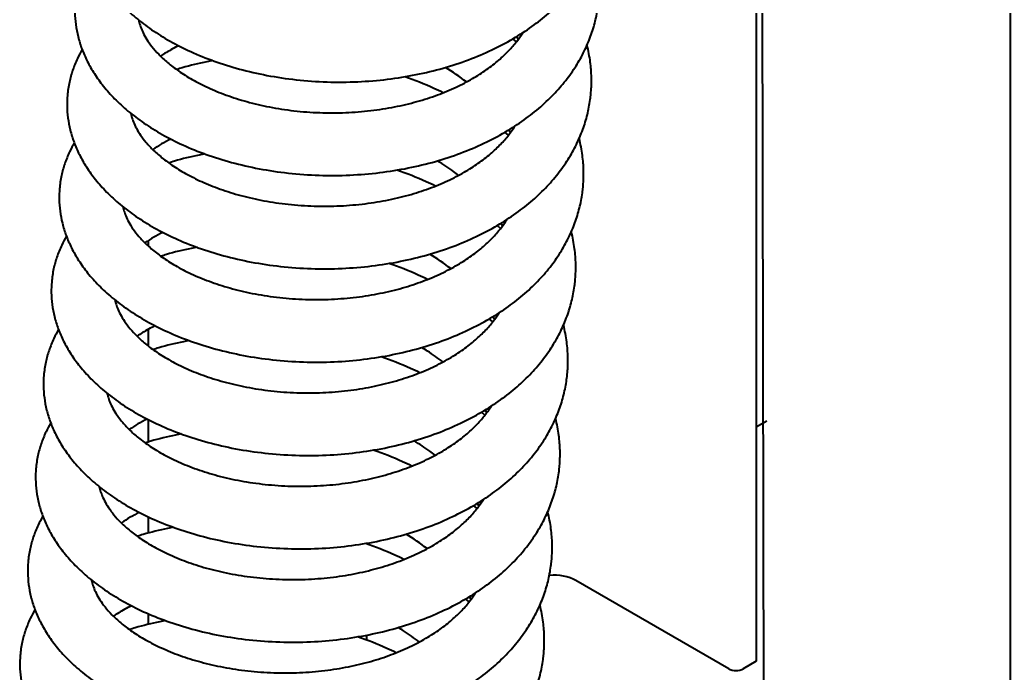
# Model space of a CAD drawing. Header units: millimetres. Extents: x 30271 to 35001, y 5679 to 9007.
# Drawn here: x 31344.5 to 31465.3, y 6246.9 to 6326.7 of the extents above; entities that cross this region are included whole.
import ezdxf

# ---------------------------------------------------------------- set-up
doc = ezdxf.new("R2010")
doc.units = ezdxf.units.MM
doc.linetypes.add('K5LT_BASIC', pattern=[0])
doc.layers.add('0 VIEW0', color=7, linetype='Continuous')

msp = doc.modelspace()

# ---------------------------------------------------------------- linework, layer by layer
at = {"layer": '0 VIEW0', "color": 5, "linetype": 'K5LT_BASIC', "lineweight": 40}
for p, q in [((31465.348, 6547.079), (31465.348, 6041.759)), ((31435.649, 6075.792), (31434.639, 6540.78)), ((31434.355, 6517.424), (31434.355, 6248.34)), ((31405.067, 6323.977), (31404.638, 6324.343)), ((31405.304, 6324.287), (31405.122, 6324.633)), ((31404.107, 6312.58), (31403.678, 6312.946)), ((31404.344, 6312.89), (31404.162, 6313.235)), ((31403.147, 6301.183), (31402.718, 6301.549)), ((31360.109, 6299.685), (31360.109, 6299.071)), ((31402.188, 6289.786), (31401.759, 6290.152)), ((31402.425, 6290.096), (31402.243, 6290.441)), ((31360.109, 6288.866), (31360.109, 6286.862)), ((31401.228, 6278.388), (31400.799, 6278.755)), ((31401.465, 6278.699), (31401.283, 6279.044)), ((31360.109, 6277.862), (31360.109, 6275.116)), ((31435.649, 6277.664), (31434.355, 6276.917)), ((31400.268, 6266.991), (31399.839, 6267.358)), ((31360.109, 6265.994), (31360.109, 6263.997)), ((31386.81, 6262.671), (31386.81, 6262.759)), ((31386.81, 6262.671), (31386.81, 6262.759)), ((31430.989, 6247.425), (31412.328, 6258.199)), ((31399.545, 6255.904), (31399.364, 6256.25)), ((31399.308, 6255.594), (31398.879, 6255.96)), ((31360.109, 6254.162), (31360.109, 6252.848)), ((31386.81, 6250.923), (31386.81, 6251.538)), ((31386.81, 6250.923), (31386.81, 6251.538)), ((31434.355, 6248.34), (31432.771, 6247.425))]:
    msp.add_line(p, q, dxfattribs=at)
for centre, radius, start, end in [((31381.868, 6296.916), 28.005, 52.32228, 58.7239), ((31370.227, 6296.996), 16.8, 115.91702, 124.58819), ((31390.995, 6295.198), 13.897, 26.93561, 28.54503), ((31369.078, 6285.924), 16.426, 115.8186, 124.68783), ((31380.145, 6274.407), 27.659, 52.28205, 58.76386), ((31367.335, 6262.827), 16.775, 115.91053, 124.59474), ((31388.105, 6261.001), 13.909, 26.93624, 28.54426), ((31366.186, 6251.753), 16.402, 115.81218, 124.6943), ((31377.252, 6240.196), 27.683, 52.28492, 58.76104)]:
    msp.add_arc(centre, radius, start, end, dxfattribs=at)
for centre, major_axis, start_param, end_param in [((31409.606, 6256.627), (-3.85, 0), 3.9269908, 4.8452665), ((31431.88, 6247.94), (-1.26, 0), 0.7853982, 2.3561945)]:
    msp.add_ellipse(centre, major_axis=major_axis, ratio=0.5773503, start_param=start_param, end_param=end_param, dxfattribs=at)
for points, knots in [([(31352.185, 6340.238), (31352.149, 6339.814), (31352.118, 6338.897), (31352.223, 6337.481), (31352.506, 6335.992), (31352.971, 6334.491), (31353.631, 6332.977), (31354.503, 6331.452), (31355.609, 6329.92), (31356.972, 6328.391), (31358.613, 6326.883), (31360.549, 6325.419), (31362.789, 6324.026), (31365.331, 6322.738), (31368.166, 6321.589), (31371.275, 6320.612), (31374.635, 6319.839), (31378.218, 6319.302), (31381.938, 6319.037), (31385.681, 6319.06), (31389.331, 6319.363), (31392.826, 6319.926), (31396.134, 6320.726), (31399.226, 6321.74), (31402.075, 6322.944), (31404.663, 6324.309), (31406.976, 6325.808), (31409.009, 6327.414), (31410.763, 6329.1), (31412.246, 6330.843), (31413.471, 6332.627), (31414.452, 6334.435), (31415.203, 6336.261), (31415.737, 6338.098), (31415.994, 6339.548), (31416.08, 6340.381), (31416.098, 6340.595)], [0, 0, 0, 0, 0.6930913, 1.49177, 2.3039723, 3.1391382, 4.0067275, 4.9154054, 5.8726942, 6.8841329, 7.9525192, 9.0775782, 10.2563622, 11.4844338, 12.7571331, 14.0707761, 15.4232568, 16.8144037, 18.2463625, 19.6655961, 21.0481373, 22.3975461, 23.7151124, 25.0004821, 26.2520434, 27.467341, 28.6435958, 29.7784496, 30.8706379, 31.9206718, 32.9310795, 33.9063249, 34.8523443, 35.7761746, 36.685424, 37, 37, 37, 37]), ([(31351.225, 6328.841), (31351.189, 6328.417), (31351.158, 6327.5), (31351.263, 6326.084), (31351.546, 6324.595), (31352.011, 6323.094), (31352.671, 6321.58), (31353.543, 6320.055), (31354.649, 6318.523), (31356.012, 6316.994), (31357.654, 6315.486), (31359.59, 6314.021), (31361.829, 6312.629), (31364.371, 6311.341), (31367.206, 6310.192), (31370.315, 6309.214), (31373.676, 6308.442), (31377.258, 6307.905), (31380.978, 6307.639), (31384.721, 6307.663), (31388.371, 6307.966), (31391.866, 6308.529), (31395.175, 6309.329), (31398.266, 6310.343), (31401.116, 6311.546), (31403.703, 6312.912), (31406.016, 6314.411), (31408.049, 6316.017), (31409.803, 6317.703), (31411.286, 6319.446), (31412.511, 6321.229), (31413.492, 6323.038), (31414.243, 6324.864), (31414.778, 6326.701), (31415.034, 6328.151), (31415.12, 6328.984), (31415.138, 6329.198)], [0, 0, 0, 0, 0.6930913, 1.49177, 2.3039723, 3.1391382, 4.0067275, 4.9154054, 5.8726942, 6.8841329, 7.9525192, 9.0775782, 10.2563622, 11.4844338, 12.7571331, 14.0707761, 15.4232568, 16.8144037, 18.2463625, 19.6655961, 21.0481373, 22.3975461, 23.7151124, 25.0004821, 26.2520434, 27.467341, 28.6435958, 29.7784496, 30.8706379, 31.9206718, 32.9310795, 33.9063249, 34.8523443, 35.7761746, 36.685424, 37, 37, 37, 37]), ([(31358.958, 6326.649), (31358.968, 6326.603), (31359.028, 6326.336), (31359.18, 6325.824), (31359.495, 6325.08), (31359.949, 6324.268), (31360.575, 6323.384), (31361.41, 6322.433), (31362.488, 6321.427), (31363.839, 6320.391), (31365.483, 6319.356), (31367.426, 6318.359), (31369.663, 6317.439), (31372.178, 6316.636), (31374.945, 6315.987), (31377.929, 6315.527), (31381.055, 6315.291), (31384.209, 6315.297), (31387.279, 6315.54), (31390.199, 6315.998), (31392.931, 6316.646), (31395.443, 6317.459), (31397.709, 6318.404), (31399.713, 6319.449), (31401.449, 6320.562), (31402.921, 6321.711), (31404.14, 6322.869), (31405.112, 6323.996), (31405.634, 6324.741), (31405.859, 6325.096)], [0, 0, 0, 0, 0.1595727, 0.936681, 1.7476077, 2.6020843, 3.5088912, 4.4749251, 5.5043607, 6.5978897, 7.7531542, 8.9656425, 10.2300752, 11.5416314, 12.8967503, 14.2935003, 15.7319276, 17.1604511, 18.5481618, 19.8970948, 21.2071615, 22.476862, 23.7037545, 24.8849052, 26.0175301, 27.0996701, 28.1309805, 29.1131233, 30, 30, 30, 30]), ([(31352.066, 6323.031), (31351.859, 6322.677), (31351.421, 6321.85), (31350.88, 6320.52), (31350.464, 6319.011), (31350.31, 6317.98), (31350.265, 6317.444)], [0, 0, 0, 0, 1.4327403, 3.2837135, 5.0767944, 7, 7, 7, 7]), ([(31363.843, 6323.504), (31363.718, 6323.442), (31363.061, 6323.112), (31362.326, 6322.684), (31361.765, 6322.305), (31361.649, 6322.224)], [0, 0, 0, 0, 0.9300656, 4.9240666, 6, 6, 6, 6]), ([(31414.179, 6317.801), (31414.231, 6318.416), (31414.268, 6319.653), (31414.12, 6321.588), (31413.872, 6322.895), (31413.7, 6323.58)], [0, 0, 0, 0, 1.9163133, 3.8409266, 6, 6, 6, 6]), ([(31368.016, 6321.688), (31367.776, 6321.644), (31366.501, 6321.399), (31365.025, 6321.034), (31363.828, 6320.669), (31363.598, 6320.596)], [0, 0, 0, 0, 0.9417681, 5.0213303, 6, 6, 6, 6]), ([(31396.147, 6317.766), (31395.773, 6317.948), (31394.248, 6318.66), (31392.661, 6319.29), (31391.44, 6319.716)], [0, 0, 0, 0, 1.2393462, 5, 5, 5, 5]), ([(31350.265, 6317.444), (31350.229, 6317.02), (31350.199, 6316.103), (31350.303, 6314.686), (31350.587, 6313.198), (31351.051, 6311.697), (31351.711, 6310.183), (31352.583, 6308.658), (31353.69, 6307.126), (31355.053, 6305.597), (31356.694, 6304.089), (31358.63, 6302.624), (31360.869, 6301.232), (31363.411, 6299.944), (31366.246, 6298.795), (31369.356, 6297.817), (31372.716, 6297.045), (31376.298, 6296.508), (31380.019, 6296.242), (31383.762, 6296.266), (31387.411, 6296.569), (31390.907, 6297.132), (31394.215, 6297.932), (31397.306, 6298.946), (31400.156, 6300.149), (31402.744, 6301.515), (31405.057, 6303.014), (31407.089, 6304.62), (31408.843, 6306.306), (31410.327, 6308.049), (31411.552, 6309.832), (31412.532, 6311.641), (31413.284, 6313.467), (31413.818, 6315.304), (31414.075, 6316.754), (31414.16, 6317.586), (31414.179, 6317.801)], [0, 0, 0, 0, 0.6930913, 1.49177, 2.3039723, 3.1391382, 4.0067275, 4.9154054, 5.8726942, 6.8841329, 7.9525192, 9.0775782, 10.2563622, 11.4844338, 12.7571331, 14.0707761, 15.4232568, 16.8144037, 18.2463625, 19.6655961, 21.0481373, 22.3975461, 23.7151124, 25.0004821, 26.2520434, 27.467341, 28.6435958, 29.7784496, 30.8706379, 31.9206718, 32.9310795, 33.9063249, 34.8523443, 35.7761746, 36.685424, 37, 37, 37, 37]), ([(31357.999, 6315.252), (31358.024, 6315.132), (31358.109, 6314.786), (31358.312, 6314.184), (31358.671, 6313.417), (31359.179, 6312.581), (31359.871, 6311.673), (31360.785, 6310.702), (31361.952, 6309.683), (31363.4, 6308.644), (31365.144, 6307.617), (31367.188, 6306.641), (31369.521, 6305.756), (31372.124, 6305.001), (31374.968, 6304.412), (31378.018, 6304.023), (31381.17, 6303.868), (31384.318, 6303.958), (31387.34, 6304.277), (31390.199, 6304.803), (31392.859, 6305.511), (31395.289, 6306.372), (31397.467, 6307.356), (31399.379, 6308.428), (31401.024, 6309.557), (31402.406, 6310.711), (31403.544, 6311.868), (31404.345, 6312.865), (31404.757, 6313.474), (31404.899, 6313.699)], [0, 0, 0, 0, 0.418302, 1.2056836, 2.0302423, 2.9014845, 3.8276294, 4.8147836, 5.865899, 6.9806654, 8.1557853, 9.3864008, 10.6672105, 11.9938141, 13.3631115, 14.77383, 16.2267933, 17.6404262, 19.0148048, 20.3505403, 21.6470195, 22.9023762, 24.1139568, 25.2787917, 26.394309, 27.4590186, 28.4732175, 29.4392883, 30, 30, 30, 30]), ([(31413.219, 6306.404), (31413.271, 6307.019), (31413.308, 6308.256), (31413.16, 6310.191), (31412.912, 6311.498), (31412.741, 6312.183)], [0, 0, 0, 0, 1.9163133, 3.8409266, 6, 6, 6, 6]), ([(31351.106, 6311.634), (31350.899, 6311.28), (31350.461, 6310.453), (31349.921, 6309.123), (31349.504, 6307.614), (31349.35, 6306.583), (31349.305, 6306.047)], [0, 0, 0, 0, 1.4327403, 3.2837135, 5.0767944, 7, 7, 7, 7]), ([(31367.056, 6310.291), (31366.816, 6310.247), (31365.542, 6310.002), (31364.065, 6309.637), (31362.868, 6309.271), (31362.639, 6309.198)], [0, 0, 0, 0, 0.9417681, 5.0213303, 6, 6, 6, 6]), ([(31398.025, 6307.683), (31397.825, 6307.839), (31397.01, 6308.452), (31396.134, 6309.036), (31395.447, 6309.453)], [0, 0, 0, 0, 1.2542764, 5, 5, 5, 5]), ([(31395.187, 6306.369), (31394.814, 6306.55), (31393.289, 6307.263), (31391.701, 6307.893), (31390.48, 6308.319)], [0, 0, 0, 0, 1.2393462, 5, 5, 5, 5]), ([(31349.305, 6306.047), (31349.27, 6305.623), (31349.239, 6304.706), (31349.344, 6303.289), (31349.627, 6301.8), (31350.092, 6300.3), (31350.751, 6298.786), (31351.624, 6297.261), (31352.73, 6295.729), (31354.093, 6294.2), (31355.734, 6292.692), (31357.67, 6291.227), (31359.909, 6289.835), (31362.451, 6288.547), (31365.286, 6287.398), (31368.396, 6286.42), (31371.756, 6285.647), (31375.338, 6285.111), (31379.059, 6284.845), (31382.802, 6284.869), (31386.452, 6285.172), (31389.947, 6285.735), (31393.255, 6286.535), (31396.347, 6287.549), (31399.196, 6288.752), (31401.784, 6290.117), (31404.097, 6291.617), (31406.13, 6293.222), (31407.884, 6294.908), (31409.367, 6296.652), (31410.592, 6298.435), (31411.573, 6300.244), (31412.324, 6302.07), (31412.858, 6303.907), (31413.115, 6305.357), (31413.201, 6306.189), (31413.219, 6306.404)], [0, 0, 0, 0, 0.6930913, 1.49177, 2.3039723, 3.1391382, 4.0067275, 4.9154054, 5.8726942, 6.8841329, 7.9525192, 9.0775782, 10.2563622, 11.4844338, 12.7571331, 14.0707761, 15.4232568, 16.8144037, 18.2463625, 19.6655961, 21.0481373, 22.3975461, 23.7151124, 25.0004821, 26.2520434, 27.467341, 28.6435958, 29.7784496, 30.8706379, 31.9206718, 32.9310795, 33.9063249, 34.8523443, 35.7761746, 36.685424, 37, 37, 37, 37]), ([(31357.039, 6303.854), (31357.08, 6303.659), (31357.194, 6303.229), (31357.461, 6302.53), (31357.868, 6301.74), (31358.435, 6300.879), (31359.2, 6299.948), (31360.197, 6298.958), (31361.459, 6297.928), (31363.008, 6296.889), (31364.856, 6295.876), (31367.001, 6294.927), (31369.429, 6294.083), (31372.119, 6293.381), (31375.038, 6292.857), (31378.131, 6292.546), (31381.29, 6292.474), (31384.4, 6292.644), (31387.372, 6293.036), (31390.167, 6293.627), (31392.752, 6294.391), (31395.098, 6295.297), (31397.187, 6296.314), (31399.008, 6297.409), (31400.562, 6298.55), (31401.86, 6299.708), (31402.919, 6300.86), (31403.567, 6301.727), (31403.878, 6302.205), (31403.939, 6302.302)], [0, 0, 0, 0, 0.6861043, 1.4852058, 2.3247672, 3.2140526, 4.1606647, 5.1696293, 6.2428852, 7.3789233, 8.5737346, 9.8221987, 11.119206, 12.4607481, 13.8443412, 15.269355, 16.7117326, 18.1120495, 19.4732147, 20.7957205, 22.0784587, 23.3192395, 24.5152322, 25.6634949, 26.7618007, 27.8091892, 28.8066217, 29.7572362, 30, 30, 30, 30]), ([(31350.147, 6300.237), (31349.94, 6299.883), (31349.502, 6299.056), (31348.961, 6297.726), (31348.544, 6296.217), (31348.391, 6295.186), (31348.346, 6294.65)], [0, 0, 0, 0, 1.4327403, 3.2837135, 5.0767944, 7, 7, 7, 7]), ([(31412.259, 6295.007), (31412.311, 6295.621), (31412.348, 6296.859), (31412.2, 6298.794), (31411.952, 6300.101), (31411.781, 6300.786)], [0, 0, 0, 0, 1.9163133, 3.8409266, 6, 6, 6, 6]), ([(31366.097, 6298.894), (31365.856, 6298.85), (31364.582, 6298.604), (31363.105, 6298.24), (31361.909, 6297.874), (31361.679, 6297.801)], [0, 0, 0, 0, 0.9417681, 5.0213303, 6, 6, 6, 6]), ([(31394.228, 6294.972), (31393.854, 6295.153), (31392.329, 6295.866), (31390.741, 6296.496), (31389.52, 6296.921)], [0, 0, 0, 0, 1.2393462, 5, 5, 5, 5]), ([(31348.346, 6294.65), (31348.31, 6294.226), (31348.279, 6293.309), (31348.384, 6291.892), (31348.667, 6290.403), (31349.132, 6288.903), (31349.792, 6287.389), (31350.664, 6285.863), (31351.77, 6284.331), (31353.133, 6282.803), (31354.774, 6281.295), (31356.71, 6279.83), (31358.95, 6278.438), (31361.492, 6277.15), (31364.326, 6276.001), (31367.436, 6275.023), (31370.796, 6274.25), (31374.379, 6273.714), (31378.099, 6273.448), (31381.842, 6273.471), (31385.492, 6273.775), (31388.987, 6274.338), (31392.295, 6275.138), (31395.387, 6276.152), (31398.236, 6277.355), (31400.824, 6278.72), (31403.137, 6280.22), (31405.17, 6281.825), (31406.924, 6283.511), (31408.407, 6285.255), (31409.632, 6287.038), (31410.613, 6288.847), (31411.364, 6290.673), (31411.898, 6292.51), (31412.155, 6293.959), (31412.241, 6294.792), (31412.259, 6295.007)], [0, 0, 0, 0, 0.6930913, 1.49177, 2.3039723, 3.1391382, 4.0067275, 4.9154054, 5.8726942, 6.8841329, 7.9525192, 9.0775782, 10.2563622, 11.4844338, 12.7571331, 14.0707761, 15.4232568, 16.8144037, 18.2463625, 19.6655961, 21.0481373, 22.3975461, 23.7151124, 25.0004821, 26.2520434, 27.467341, 28.6435958, 29.7784496, 30.8706379, 31.9206718, 32.9310795, 33.9063249, 34.8523443, 35.7761746, 36.685424, 37, 37, 37, 37]), ([(31356.079, 6292.457), (31356.09, 6292.407), (31356.151, 6292.134), (31356.306, 6291.617), (31356.624, 6290.872), (31357.081, 6290.058), (31357.712, 6289.172), (31358.552, 6288.219), (31359.636, 6287.213), (31360.994, 6286.177), (31362.644, 6285.142), (31364.594, 6284.146), (31366.838, 6283.228), (31369.358, 6282.428), (31372.13, 6281.783), (31375.119, 6281.328), (31378.247, 6281.097), (31381.4, 6281.109), (31384.468, 6281.357), (31387.384, 6281.819), (31390.111, 6282.472), (31392.617, 6283.287), (31394.878, 6284.235), (31396.876, 6285.282), (31398.606, 6286.396), (31400.071, 6287.546), (31401.285, 6288.704), (31402.245, 6289.823), (31402.76, 6290.558), (31402.979, 6290.905)], [0, 0, 0, 0, 0.1766596, 0.9544203, 1.7661964, 2.6217676, 3.529832, 4.4972664, 5.528138, 6.6230989, 7.7797099, 8.9934055, 10.2589551, 11.5715388, 12.9276173, 14.3252942, 15.7646656, 17.1922242, 18.5790515, 19.9271125, 21.23628, 22.5050315, 23.7309166, 24.9110082, 26.0424978, 27.1234966, 28.153675, 29.1347415, 30, 30, 30, 30]), ([(31349.187, 6288.84), (31348.98, 6288.486), (31348.542, 6287.659), (31348.001, 6286.329), (31347.585, 6284.82), (31347.431, 6283.789), (31347.386, 6283.253)], [0, 0, 0, 0, 1.4327403, 3.2837135, 5.0767944, 7, 7, 7, 7]), ([(31360.964, 6289.313), (31360.826, 6289.245), (31360.159, 6288.909), (31359.426, 6288.479), (31358.877, 6288.107), (31358.77, 6288.033)], [0, 0, 0, 0, 1.0218218, 5.0105922, 6, 6, 6, 6]), ([(31411.299, 6283.609), (31411.351, 6284.224), (31411.389, 6285.462), (31411.241, 6287.397), (31410.992, 6288.704), (31410.821, 6289.389)], [0, 0, 0, 0, 1.9163133, 3.8409266, 6, 6, 6, 6]), ([(31365.137, 6287.497), (31364.896, 6287.453), (31363.622, 6287.207), (31362.146, 6286.843), (31360.949, 6286.477), (31360.719, 6286.404)], [0, 0, 0, 0, 0.9417681, 5.0213303, 6, 6, 6, 6]), ([(31396.106, 6284.889), (31395.509, 6285.352), (31394.662, 6285.952), (31393.76, 6286.518), (31393.528, 6286.659)], [0, 0, 0, 0, 3.7339987, 5, 5, 5, 5]), ([(31393.268, 6283.575), (31392.894, 6283.756), (31391.369, 6284.469), (31389.781, 6285.099), (31388.56, 6285.524)], [0, 0, 0, 0, 1.2393462, 5, 5, 5, 5]), ([(31347.386, 6283.253), (31347.35, 6282.828), (31347.319, 6281.912), (31347.424, 6280.495), (31347.707, 6279.006), (31348.172, 6277.505), (31348.832, 6275.992), (31349.704, 6274.466), (31350.81, 6272.934), (31352.173, 6271.406), (31353.815, 6269.898), (31355.751, 6268.433), (31357.99, 6267.041), (31360.532, 6265.753), (31363.367, 6264.603), (31366.476, 6263.626), (31369.837, 6262.853), (31373.419, 6262.317), (31377.139, 6262.051), (31380.882, 6262.074), (31384.532, 6262.378), (31388.027, 6262.94), (31391.336, 6263.741), (31394.427, 6264.755), (31397.277, 6265.958), (31399.864, 6267.323), (31402.177, 6268.823), (31404.21, 6270.428), (31405.964, 6272.114), (31407.447, 6273.858), (31408.672, 6275.641), (31409.653, 6277.45), (31410.404, 6279.276), (31410.939, 6281.113), (31411.195, 6282.562), (31411.281, 6283.395), (31411.299, 6283.609)], [0, 0, 0, 0, 0.6930913, 1.49177, 2.3039723, 3.1391382, 4.0067275, 4.9154054, 5.8726942, 6.8841329, 7.9525192, 9.0775782, 10.2563622, 11.4844338, 12.7571331, 14.0707761, 15.4232568, 16.8144037, 18.2463625, 19.6655961, 21.0481373, 22.3975461, 23.7151124, 25.0004821, 26.2520434, 27.467341, 28.6435958, 29.7784496, 30.8706379, 31.9206718, 32.9310795, 33.9063249, 34.8523443, 35.7761746, 36.685424, 37, 37, 37, 37]), ([(31355.119, 6281.06), (31355.146, 6280.936), (31355.232, 6280.584), (31355.44, 6279.976), (31355.801, 6279.208), (31356.313, 6278.37), (31357.01, 6277.461), (31357.928, 6276.488), (31359.102, 6275.469), (31360.556, 6274.429), (31362.307, 6273.403), (31364.358, 6272.429), (31366.697, 6271.547), (31369.306, 6270.795), (31372.154, 6270.21), (31375.209, 6269.826), (31378.363, 6269.676), (31381.51, 6269.771), (31384.528, 6270.095), (31387.383, 6270.626), (31390.038, 6271.338), (31392.462, 6272.202), (31394.634, 6273.188), (31396.541, 6274.262), (31398.179, 6275.391), (31399.556, 6276.547), (31400.688, 6277.703), (31401.478, 6278.691), (31401.883, 6279.292), (31402.02, 6279.508)], [0, 0, 0, 0, 0.4355993, 1.22371, 2.0491982, 2.921579, 3.8490403, 4.8376126, 5.8901403, 7.0062795, 8.182663, 9.4144647, 10.696361, 12.023936, 13.3941804, 14.8058271, 16.2597568, 17.6723527, 19.0458718, 20.3807117, 21.6762684, 22.9306433, 24.1411743, 25.3049126, 26.4192672, 27.4827956, 28.4958519, 29.4608669, 30, 30, 30, 30]), ([(31410.34, 6272.212), (31410.391, 6272.827), (31410.429, 6274.065), (31410.281, 6276), (31410.033, 6277.307), (31409.861, 6277.992)], [0, 0, 0, 0, 1.9163133, 3.8409266, 6, 6, 6, 6]), ([(31348.227, 6277.443), (31348.02, 6277.089), (31347.582, 6276.262), (31347.041, 6274.932), (31346.625, 6273.423), (31346.471, 6272.392), (31346.426, 6271.856)], [0, 0, 0, 0, 1.4327403, 3.2837135, 5.0767944, 7, 7, 7, 7]), ([(31364.177, 6276.1), (31363.937, 6276.056), (31362.662, 6275.81), (31361.186, 6275.446), (31359.989, 6275.08), (31359.759, 6275.007)], [0, 0, 0, 0, 0.9417681, 5.0213303, 6, 6, 6, 6]), ([(31395.146, 6273.492), (31394.933, 6273.657), (31394.117, 6274.27), (31393.24, 6274.853), (31392.568, 6275.262)], [0, 0, 0, 0, 1.3338976, 5, 5, 5, 5]), ([(31392.308, 6272.178), (31391.934, 6272.359), (31390.409, 6273.071), (31388.822, 6273.702), (31387.601, 6274.127)], [0, 0, 0, 0, 1.2393462, 5, 5, 5, 5]), ([(31346.426, 6271.856), (31346.39, 6271.431), (31346.36, 6270.515), (31346.464, 6269.098), (31346.748, 6267.609), (31347.212, 6266.108), (31347.872, 6264.595), (31348.744, 6263.069), (31349.851, 6261.537), (31351.214, 6260.009), (31352.855, 6258.501), (31354.791, 6257.036), (31357.03, 6255.644), (31359.572, 6254.356), (31362.407, 6253.206), (31365.517, 6252.229), (31368.877, 6251.456), (31372.459, 6250.919), (31376.179, 6250.654), (31379.923, 6250.677), (31383.572, 6250.981), (31387.068, 6251.543), (31390.376, 6252.343), (31393.467, 6253.358), (31396.317, 6254.561), (31398.905, 6255.926), (31401.218, 6257.425), (31403.25, 6259.031), (31405.004, 6260.717), (31406.488, 6262.461), (31407.713, 6264.244), (31408.693, 6266.053), (31409.445, 6267.878), (31409.979, 6269.716), (31410.236, 6271.165), (31410.321, 6271.998), (31410.34, 6272.212)], [0, 0, 0, 0, 0.6930913, 1.49177, 2.3039723, 3.1391382, 4.0067275, 4.9154054, 5.8726942, 6.8841329, 7.9525192, 9.0775782, 10.2563622, 11.4844338, 12.7571331, 14.0707761, 15.4232568, 16.8144037, 18.2463625, 19.6655961, 21.0481373, 22.3975461, 23.7151124, 25.0004821, 26.2520434, 27.467341, 28.6435958, 29.7784496, 30.8706379, 31.9206718, 32.9310795, 33.9063249, 34.8523443, 35.7761746, 36.685424, 37, 37, 37, 37]), ([(31354.16, 6269.663), (31354.202, 6269.463), (31354.318, 6269.027), (31354.59, 6268.322), (31354.999, 6267.53), (31355.571, 6266.667), (31356.34, 6265.735), (31357.343, 6264.743), (31358.611, 6263.714), (31360.167, 6262.674), (31362.022, 6261.662), (31364.173, 6260.715), (31366.608, 6259.874), (31369.303, 6259.175), (31372.227, 6258.656), (31375.323, 6258.35), (31378.481, 6258.284), (31381.589, 6258.459), (31384.557, 6258.856), (31387.348, 6259.451), (31389.927, 6260.218), (31392.268, 6261.127), (31394.351, 6262.147), (31396.166, 6263.243), (31397.715, 6264.385), (31399.007, 6265.543), (31400.061, 6266.694), (31400.699, 6267.553), (31401.004, 6268.022), (31401.06, 6268.111)], [0, 0, 0, 0, 0.7037878, 1.5037318, 2.3443259, 3.234832, 4.1828081, 5.1932213, 6.2679144, 7.4053247, 8.6013803, 9.8510026, 11.1490747, 12.4916044, 13.8761394, 15.3020944, 16.7434761, 18.142896, 19.5031996, 20.8248272, 22.1066435, 23.3464459, 24.5414051, 25.6885717, 26.7857529, 27.8320117, 28.8283604, 29.7779823, 30, 30, 30, 30]), ([(31347.267, 6266.046), (31347.06, 6265.692), (31346.622, 6264.865), (31346.082, 6263.534), (31345.665, 6262.025), (31345.511, 6260.995), (31345.466, 6260.458)], [0, 0, 0, 0, 1.4327403, 3.2837135, 5.0767944, 7, 7, 7, 7]), ([(31409.38, 6260.815), (31409.432, 6261.43), (31409.469, 6262.668), (31409.321, 6264.603), (31409.073, 6265.91), (31408.902, 6266.594)], [0, 0, 0, 0, 1.9163133, 3.8409266, 6, 6, 6, 6]), ([(31363.217, 6264.703), (31362.977, 6264.659), (31361.703, 6264.413), (31360.226, 6264.049), (31359.029, 6263.683), (31358.8, 6263.61)], [0, 0, 0, 0, 0.9417681, 5.0213303, 6, 6, 6, 6]), ([(31391.348, 6260.78), (31390.975, 6260.962), (31389.45, 6261.674), (31387.862, 6262.305), (31386.641, 6262.73)], [0, 0, 0, 0, 1.2393462, 5, 5, 5, 5]), ([(31345.466, 6260.458), (31345.43, 6260.034), (31345.4, 6259.117), (31345.505, 6257.701), (31345.788, 6256.212), (31346.253, 6254.711), (31346.912, 6253.197), (31347.785, 6251.672), (31348.891, 6250.14), (31350.254, 6248.612), (31351.895, 6247.103), (31353.831, 6245.639), (31356.07, 6244.246), (31358.612, 6242.959), (31361.447, 6241.809), (31364.557, 6240.832), (31367.917, 6240.059), (31371.499, 6239.522), (31375.22, 6239.257), (31378.963, 6239.28), (31382.613, 6239.584), (31386.108, 6240.146), (31389.416, 6240.946), (31392.508, 6241.961), (31395.357, 6243.164), (31397.945, 6244.529), (31400.258, 6246.028), (31402.291, 6247.634), (31404.045, 6249.32), (31405.528, 6251.064), (31406.753, 6252.847), (31407.734, 6254.656), (31408.485, 6256.481), (31409.019, 6258.319), (31409.276, 6259.768), (31409.362, 6260.601), (31409.38, 6260.815)], [0, 0, 0, 0, 0.6930913, 1.49177, 2.3039723, 3.1391382, 4.0067275, 4.9154054, 5.8726942, 6.8841329, 7.9525192, 9.0775782, 10.2563622, 11.4844338, 12.7571331, 14.0707761, 15.4232568, 16.8144037, 18.2463625, 19.6655961, 21.0481373, 22.3975461, 23.7151124, 25.0004821, 26.2520434, 27.467341, 28.6435958, 29.7784496, 30.8706379, 31.9206718, 32.9310795, 33.9063249, 34.8523443, 35.7761746, 36.685424, 37, 37, 37, 37]), ([(31353.2, 6258.266), (31353.212, 6258.211), (31353.275, 6257.933), (31353.433, 6257.41), (31353.753, 6256.663), (31354.214, 6255.848), (31354.849, 6254.96), (31355.694, 6254.006), (31356.783, 6252.999), (31358.147, 6251.962), (31359.804, 6250.928), (31361.761, 6249.933), (31364.011, 6249.018), (31366.537, 6248.221), (31369.314, 6247.58), (31372.308, 6247.129), (31375.437, 6246.903), (31378.59, 6246.921), (31381.655, 6247.173), (31384.567, 6247.64), (31387.29, 6248.297), (31389.791, 6249.115), (31392.046, 6250.066), (31394.038, 6251.115), (31395.762, 6252.23), (31397.222, 6253.38), (31398.43, 6254.538), (31399.379, 6255.649), (31399.886, 6256.375), (31400.1, 6256.714)], [0, 0, 0, 0, 0.1934323, 0.9718456, 1.7844649, 2.6410935, 3.550396, 4.5192019, 5.5514756, 6.647831, 7.8057504, 9.0206177, 10.287251, 11.6008324, 12.9578436, 14.3564233, 15.7967374, 17.2233518, 18.6093119, 19.9565148, 21.2647962, 22.5326193, 23.7575105, 24.9365574, 26.0669284, 27.1468148, 28.1758904, 29.1559031, 30, 30, 30, 30]), ([(31358.085, 6255.121), (31357.935, 6255.048), (31357.258, 6254.706), (31356.527, 6254.275), (31355.989, 6253.91), (31355.891, 6253.842)], [0, 0, 0, 0, 1.1090038, 5.0929973, 6, 6, 6, 6]), ([(31408.42, 6249.418), (31408.472, 6250.033), (31408.509, 6251.271), (31408.361, 6253.206), (31408.113, 6254.512), (31407.942, 6255.197)], [0, 0, 0, 0, 1.9163133, 3.8409266, 6, 6, 6, 6]), ([(31346.308, 6254.649), (31346.101, 6254.295), (31345.663, 6253.468), (31345.122, 6252.137), (31344.705, 6250.628), (31344.551, 6249.598), (31344.507, 6249.061)], [0, 0, 0, 0, 1.4327403, 3.2837135, 5.0767944, 7, 7, 7, 7]), ([(31362.258, 6253.305), (31362.017, 6253.262), (31360.743, 6253.016), (31359.266, 6252.652), (31358.07, 6252.286), (31357.84, 6252.213)], [0, 0, 0, 0, 0.9417681, 5.0213303, 6, 6, 6, 6]), ([(31390.389, 6249.383), (31390.015, 6249.565), (31388.49, 6250.277), (31386.902, 6250.908), (31385.681, 6251.333)], [0, 0, 0, 0, 1.2393462, 5, 5, 5, 5]), ([(31393.226, 6250.698), (31392.617, 6251.17), (31391.77, 6251.77), (31390.866, 6252.335), (31390.648, 6252.468)], [0, 0, 0, 0, 3.8120127, 5, 5, 5, 5]), ([(31344.507, 6249.061), (31344.471, 6248.637), (31344.44, 6247.72), (31344.545, 6246.304), (31344.828, 6244.815), (31345.293, 6243.314), (31345.953, 6241.8), (31346.825, 6240.275), (31347.931, 6238.743), (31349.294, 6237.215), (31350.935, 6235.706), (31352.871, 6234.242), (31355.111, 6232.849), (31357.653, 6231.561), (31360.487, 6230.412), (31363.597, 6229.435), (31366.957, 6228.662), (31370.539, 6228.125), (31374.26, 6227.86), (31378.003, 6227.883), (31381.653, 6228.187), (31385.148, 6228.749), (31388.456, 6229.549), (31391.548, 6230.563), (31394.397, 6231.767), (31396.985, 6233.132), (31399.298, 6234.631), (31401.331, 6236.237), (31403.085, 6237.923), (31404.568, 6239.667), (31405.793, 6241.45), (31406.774, 6243.259), (31407.525, 6245.084), (31408.059, 6246.921), (31408.316, 6248.371), (31408.402, 6249.204), (31408.42, 6249.418)], [0, 0, 0, 0, 0.6930913, 1.49177, 2.3039723, 3.1391382, 4.0067275, 4.9154054, 5.8726942, 6.8841329, 7.9525192, 9.0775782, 10.2563622, 11.4844338, 12.7571331, 14.0707761, 15.4232568, 16.8144037, 18.2463625, 19.6655961, 21.0481373, 22.3975461, 23.7151124, 25.0004821, 26.2520434, 27.467341, 28.6435958, 29.7784496, 30.8706379, 31.9206718, 32.9310795, 33.9063249, 34.8523443, 35.7761746, 36.685424, 37, 37, 37, 37])]:
    msp.add_open_spline(points, degree=3, knots=knots, dxfattribs=at)

doc.saveas('drawing.dxf')
